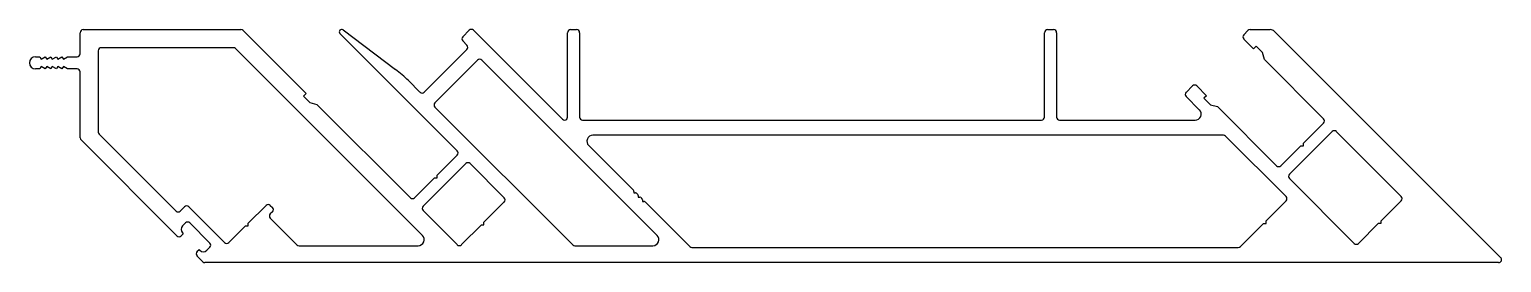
# Model space of a CAD drawing. Extents: x -120 to 123, y 6 to 45.
import ezdxf

# ---------------------------------------------------------------- set-up
doc = ezdxf.new("R2010")
doc.units = 0
doc.layers.add('1', color=7, linetype='CONTINUOUS')

msp = doc.modelspace()

# ---------------------------------------------------------------- linework, layer by layer
at = {"layer": '1', "color": 7}
for p, q in [((-111.94, 40.56), (-111.94, 44.06)), ((-111.44, 44.56), (-85.31, 44.56)), ((-84.95, 44.41), (-74.5, 33.96)), ((-49.47, 24.49), (-68.9, 43.92)), ((-68.39, 44.52), (-59.68, 37.95)), ((-48.58, 43.39), (-47.52, 44.45)), ((-46.81, 44.45), (-32.06, 29.71)), ((-31.21, 30.06), (-31.21, 44.06)), ((-30.71, 44.56), (-29.71, 44.56)), ((-29.21, 44.06), (-29.21, 30.06)), ((47.79, 30.06), (47.79, 44.06)), ((48.29, 44.56), (49.29, 44.56)), ((49.79, 44.06), (49.79, 30.06)), ((80.78, 43.72), (81.47, 44.41)), ((81.83, 44.56), (85.18, 44.56)), ((85.89, 44.27), (86.84, 43.31)), ((-86.55, 41.56), (-108.44, 41.56)), ((-47.87, 41.98), (-48.58, 42.68)), ((81.54, 42.25), (80.78, 43.01)), ((82.41, 41.38), (81.54, 42.25)), ((82.83, 41.81), (82.41, 41.38)), ((83.89, 40.75), (82.83, 41.81)), ((86.84, 43.31), (123.34, 6.81)), ((-119.34, 40.06), (-118.63, 40.06)), ((-118.63, 40.06), (-118.4, 39.66)), ((-118.4, 39.66), (-117.71, 40.06)), ((-117.71, 40.06), (-117.48, 39.66)), ((-117.48, 39.66), (-116.79, 40.06)), ((-116.79, 40.06), (-116.56, 39.66)), ((-116.56, 39.66), (-115.87, 40.06)), ((-115.87, 40.06), (-115.64, 39.66)), ((-115.64, 39.66), (-114.95, 40.06)), ((-114.95, 40.06), (-114.72, 39.66)), ((-114.72, 39.66), (-114.02, 40.06)), ((-114.02, 40.06), (-112.44, 40.06)), ((-108.94, 41.06), (-108.94, 27.59)), ((-55.25, 10.47), (-86.2, 41.41)), ((-54.94, 34.2), (-47.87, 41.27)), ((-46.1, 39.5), (-53.17, 32.43)), ((-16.36, 10.47), (-45.39, 39.5)), ((84.2, 39.59), (83.89, 40.75)), ((94, 29.79), (84.2, 39.59)), ((-118.63, 38.06), (-119.34, 38.06)), ((-118.4, 38.46), (-118.63, 38.06)), ((-117.71, 38.06), (-118.4, 38.46)), ((-117.48, 38.46), (-117.71, 38.06)), ((-116.79, 38.06), (-117.48, 38.46)), ((-116.56, 38.46), (-116.79, 38.06)), ((-115.87, 38.06), (-116.56, 38.46)), ((-115.64, 38.46), (-115.87, 38.06)), ((-114.95, 38.06), (-115.64, 38.46)), ((-114.72, 38.46), (-114.95, 38.06)), ((-114.02, 38.06), (-114.72, 38.46)), ((-112.44, 38.06), (-114.02, 38.06)), ((-111.94, 26.63), (-111.94, 37.56)), ((-57.57, 36.12), (-55.65, 34.2)), ((71.23, 34.17), (72.29, 35.23)), ((73, 35.23), (74.63, 33.61)), ((-74.5, 33.96), (-74.93, 33.54)), ((-74.93, 33.54), (-73.87, 32.48)), ((-73.87, 32.48), (-72.71, 32.17)), ((-72.71, 32.17), (-57.25, 16.71)), ((-53.17, 31.72), (-30.35, 8.91)), ((73.43, 31.27), (71.23, 33.47)), ((74.63, 33.61), (74.2, 33.18)), ((74.2, 33.18), (75.26, 32.12)), ((75.26, 32.12), (76.42, 31.81)), ((76.42, 31.81), (86.22, 22.01)), ((-28.71, 29.56), (47.29, 29.56)), ((50.29, 29.56), (72.73, 29.56)), ((-108.79, 27.24), (-96.05, 14.5)), ((95.42, 27.67), (88.34, 20.6)), ((90.68, 25.76), (94, 29.08)), ((106.87, 16.92), (96.12, 27.67)), ((-95.91, 10.4), (-111.79, 26.28)), ((86.93, 22.01), (90.25, 25.33)), ((90.25, 25.33), (90.68, 25.33)), ((90.68, 25.33), (90.68, 25.76)), ((-48.06, 22.36), (-55.13, 15.29)), ((-52.83, 20.42), (-49.47, 23.78)), ((-41.69, 16.71), (-47.35, 22.36)), ((-56.54, 16.71), (-53.25, 20)), ((-53.25, 20), (-52.83, 20)), ((-52.83, 20), (-52.83, 20.42)), ((88.34, 19.89), (99.09, 9.14)), ((-95.35, 14.5), (-94.64, 15.21)), ((-93.93, 15.21), (-88.01, 9.28)), ((-84.12, 12.47), (-81.15, 15.43)), ((-80.44, 15.43), (-80.09, 15.08)), ((-45.05, 12.64), (-41.69, 16)), ((103.55, 12.89), (106.87, 16.21)), ((-94.5, 12.52), (-94.99, 12.03)), ((-90.47, 9.2), (-93.79, 12.52)), ((-84.12, 12.04), (-84.12, 12.47)), ((-80.09, 14.37), (-80.44, 14.02)), ((-80.44, 13.31), (-76.03, 8.91)), ((-55.13, 14.59), (-49.47, 8.93)), ((-48.76, 8.93), (-45.48, 12.22)), ((-45.48, 12.22), (-45.05, 12.22)), ((-45.05, 12.22), (-45.05, 12.64)), ((99.8, 9.14), (103.12, 12.47)), ((103.12, 12.47), (103.55, 12.47)), ((103.55, 12.47), (103.55, 12.89)), ((-94.85, 10.75), (-95.2, 10.4)), ((-94.99, 10.89), (-94.85, 10.75)), ((-87.3, 9.28), (-84.54, 12.04)), ((-84.54, 12.04), (-84.12, 12.04)), ((-92.59, 7.78), (-92.23, 8.14)), ((-92.23, 8.14), (-92.09, 7.99)), ((-90.96, 7.99), (-90.47, 8.49)), ((-75.68, 8.76), (-55.96, 8.76)), ((-30, 8.76), (-17.07, 8.76)), ((-91.62, 6.11), (-92.59, 7.07)), ((122.99, 5.96), (-91.27, 5.96))]:
    msp.add_line(p, q, dxfattribs=at)
at = {"layer": '1', "color": 7, "linetype": 'CONTINUOUS'}
for p, q in [((-24.31, 27.06), (-27, 27.06)), ((77.43, 27.06), (-24.31, 27.06)), ((87.81, 16.89), (77.79, 26.91)), ((-27.71, 25.35), (-20.29, 17.94)), ((-20.29, 17.94), (-20.29, 17.94)), ((-20.29, 17.94), (-20.29, 17.94)), ((-20.22, 17.76), (-20.22, 17.52)), ((-20.21, 17.51), (-19.97, 17.51)), ((-19.79, 17.44), (-19.59, 17.23)), ((-19.59, 17.23), (-19.79, 17.44)), ((-19.79, 17.44), (-19.59, 17.23)), ((-19.59, 17.23), (-19.79, 17.44)), ((-19.79, 17.44), (-19.59, 17.23)), ((-19.51, 17.05), (-19.51, 16.81)), ((-19.51, 16.8), (-19.26, 16.8)), ((-19.09, 16.73), (-18.88, 16.52)), ((-18.81, 16.35), (-18.81, 16.1)), ((-18.8, 16.1), (-18.56, 16.1)), ((-18.38, 16.02), (-18.38, 16.02)), ((-18.38, 16.02), (-10.96, 8.61)), ((84.48, 12.86), (87.81, 16.18)), ((80.23, 8.61), (84.06, 12.44)), ((84.06, 12.44), (84.48, 12.44)), ((84.48, 12.44), (84.48, 12.86)), ((-10.61, 8.46), (79.88, 8.46))]:
    msp.add_line(p, q, dxfattribs=at)
at = {"layer": '1', "color": 7}
for centre, radius, start, end in [((-111.44, 44.06), 0.5, 90, 180), ((-85.31, 44.06), 0.5, 45, 90), ((-68.62, 44.2), 0.397, 53.3432, 225.3432), ((-47.16, 44.1), 0.5, 45, 135), ((-30.71, 44.06), 0.5, 90, 180), ((-29.71, 44.06), 0.5, 0, 90), ((48.29, 44.06), 0.5, 90, 180), ((49.29, 44.06), 0.5, 360, 90), ((81.83, 44.06), 0.5, 90, 135), ((85.18, 43.56), 1, 45, 90), ((-108.44, 41.06), 0.5, 90, 180), ((-86.55, 41.06), 0.5, 45, 90), ((-48.22, 43.04), 0.5, 135, 225), ((-48.22, 41.62), 0.5, 315, 45), ((81.13, 43.37), 0.5, 135, 225), ((-119.34, 39.06), 1, 90, 270), ((-112.44, 40.56), 0.5, 270, 0), ((-45.75, 39.15), 0.5, 45, 135), ((-112.44, 37.56), 0.5, 360, 90), ((-71.72, 21.98), 20, 45, 52.9884), ((-55.29, 34.55), 0.5, 225, 315), ((71.59, 33.82), 0.5, 135, 225), ((72.65, 34.88), 0.5, 45, 135), ((-52.82, 32.08), 0.5, 135, 225), ((-31.71, 30.06), 0.5, 225, 270), ((-31.71, 30.06), 0.5, 270, 360), ((-28.71, 30.06), 0.5, 180, 270), ((47.29, 30.06), 0.5, 270, 0), ((50.29, 30.06), 0.5, 180, 270), ((72.73, 30.56), 1, 270, 45), ((93.65, 29.44), 0.5, 315, 45), ((-108.44, 27.59), 0.5, 180, 225), ((95.77, 27.31), 0.5, 45, 135), ((-111.44, 26.63), 0.5, 180, 225), ((-49.82, 24.13), 0.5, 315, 45), ((-47.7, 22.01), 0.5, 45, 135), ((86.58, 22.36), 0.5, 225, 315), ((88.7, 20.24), 0.5, 135, 225), ((-94.28, 14.85), 0.5, 45, 135), ((-80.8, 15.08), 0.5, 45, 135), ((-80.44, 14.73), 0.5, 315, 45), ((-56.89, 17.06), 0.5, 225, 315), ((-54.77, 14.94), 0.5, 135, 225), ((-42.05, 16.35), 0.5, 315, 45), ((106.52, 16.57), 0.5, 315, 45), ((-95.7, 14.85), 0.5, 225, 315), ((-94.14, 12.17), 0.5, 45, 135), ((-80.09, 13.67), 0.5, 135, 225), ((-95.56, 10.75), 0.5, 225, 315), ((-94.43, 11.46), 0.8, 134.8406, 224.8404), ((-55.96, 9.76), 1, 270, 45), ((-17.07, 9.76), 1, 270, 45), ((-92.23, 7.43), 0.5, 135, 225), ((-91.53, 8.56), 0.8, 225.1596, 314.8406), ((-90.82, 8.84), 0.5, 315, 45), ((-87.65, 9.64), 0.5, 225, 315), ((-75.68, 9.26), 0.5, 225, 270), ((-49.12, 9.28), 0.5, 225, 315), ((-30, 9.26), 0.5, 225, 270), ((99.45, 9.5), 0.5, 225, 315), ((-91.27, 6.46), 0.5, 225, 270), ((122.99, 6.46), 0.5, 270, 45)]:
    msp.add_arc(centre, radius, start, end, dxfattribs=at)
at = {"layer": '1', "color": 7, "linetype": 'CONTINUOUS'}
for centre, radius, start, end in [((-27, 26.06), 1, 90, 225), ((77.43, 26.56), 0.5, 45, 90), ((-20.47, 17.76), 0.25, 360, 45), ((-20.21, 17.52), 0.008, 180, 270), ((-19.97, 17.26), 0.25, 45, 90), ((-19.76, 17.05), 0.25, 0, 45), ((-19.51, 16.81), 0.008, 180, 270), ((-19.26, 16.55), 0.25, 45, 90), ((-19.06, 16.35), 0.25, 360, 45), ((-18.8, 16.1), 0.008, 180, 270), ((-18.56, 15.85), 0.25, 45, 90), ((87.45, 16.54), 0.5, 315, 45), ((-10.61, 8.96), 0.5, 225, 270), ((79.88, 8.96), 0.5, 270, 315)]:
    msp.add_arc(centre, radius, start, end, dxfattribs=at)

doc.saveas('drawing.dxf')
